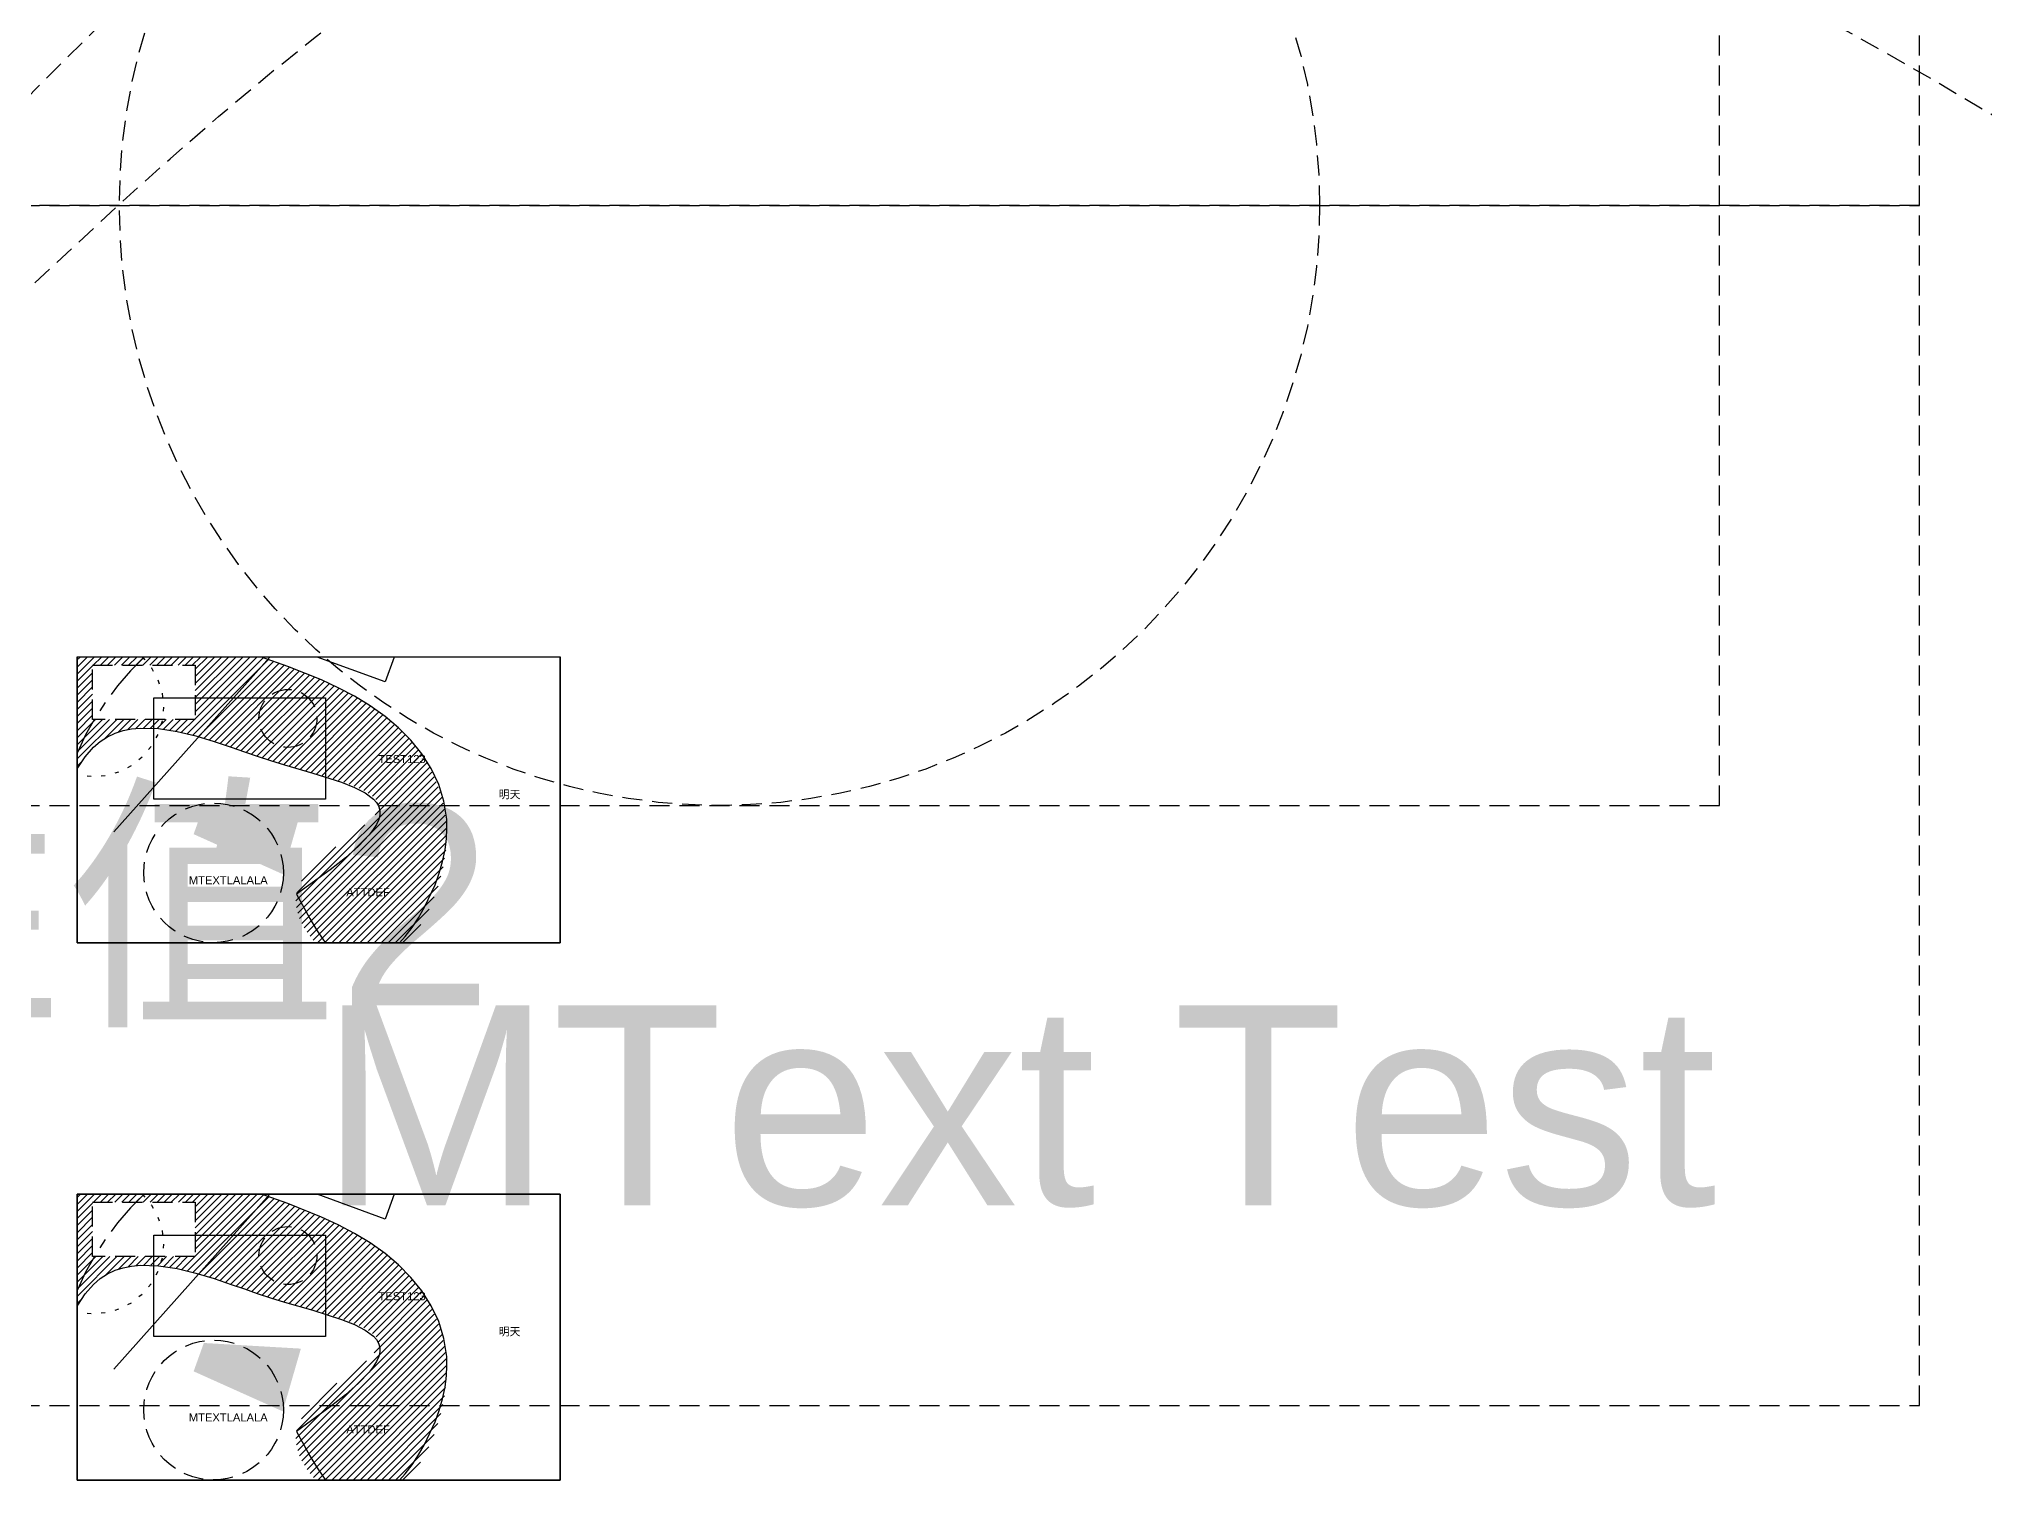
# Model space of a CAD drawing. Header units: inches. Extents: x -50 to 280, y -50 to 300.
# Drawn here: x 52.99 to 101.61, y -1.87 to 34.16 of the extents above; entities that cross this region are included whole.
import ezdxf
from ezdxf.xclip import XClip

# ---------------------------------------------------------------- set-up
doc = ezdxf.new("R2010")
doc.units = ezdxf.units.IN
doc.header["$MEASUREMENT"] = 0
doc.header["$XCLIPFRAME"] = 2
for name, pattern in [('CENTER', [2, 1.25, -0.25, 0.25, -0.25]), ('DASHED', [0.75, 0.5, -0.25]), ('DOT', [0.25, 0, -0.25]), ('TestLinetype', [0, 0, 0, 0, 0])]:
    doc.linetypes.add(name, pattern=pattern)
for name, color, linetype in [('AUTOCMDTEST', 7, 'Continuous'), ('Layer2', 1, 'CENTER'), ('Layer3', 3, 'DOT'), ('TestLayer', 7, 'Continuous')]:
    doc.layers.add(name, color=color, linetype=linetype)
doc.styles.get("Standard").update_dxf_attribs({"font": 'arial.ttf'})

# ---------------------------------------------------------------- blocks, each defined once
blk = doc.blocks.new('3523')
blk.add_lwpolyline([(4.181, 11.928), (8.466, 11.928), (8.466, 9.391), (4.181, 9.391)], close=True)
blk.add_circle((5.672, 7.553), 1.746)
blk = doc.blocks.new('23432')
h = blk.add_hatch()
h.set_pattern_fill('ANSI31', color=256)
h.set_pattern_definition([(45, (22.30543, 0.78579), (-0.08838835, 0.08838835), [])])
edge = h.paths.add_edge_path()
edge.add_spline(control_points=[(15.702, 12.779), (15.887, 13.754), (19.377, 15.075), (15.575, 15.908), (13.591, 16.643), (10.487, 17.631), (9.338, 13.05), (6.433, 18.593), (11.367, 20.004), (14.644, 18.752), (18.085, 17.602), (20.279, 14.32), (17.815, 9.639), (15.563, 12.046), (15.702, 12.779)], knot_values=[0, 0, 0, 0, 3.014461, 5.579907, 6.979122, 10.426052, 12.731411, 16.010378, 20.111709, 23.50687, 27.142043, 30.555886, 34.485083, 36.753492, 36.753492, 36.753492, 36.753492], degree=3, periodic=0)
h.paths.add_polyline_path([(13.169, 17.15), (10.606, 17.15), (10.606, 18.509), (13.169, 18.509)], flags=16)
blk.add_line((11.137, 14.338), (15.167, 18.853))
for points in [[(15.792, 19.818), (18.309, 19.174), (18.487, 20.315), (16.277, 20.649)], [(15.792, 19.818), (18.309, 19.174), (17.917, 18.087), (15.818, 18.856)], [(12.139, 17.689), (16.424, 17.689), (16.424, 15.153), (12.139, 15.153)]]:
    blk.add_lwpolyline(points, close=True)
at = {"linetype": 'DASHED'}
blk.add_lwpolyline([(10.606, 18.509), (13.169, 18.509), (13.169, 17.15), (10.606, 17.15)], close=True, dxfattribs=at)
blk.add_circle((15.487, 17.175), 0.724, dxfattribs=at)
at = {"color": 240, "linetype": 'DASHED', "true_color": 0xed1f24}
blk.add_circle((13.629, 13.315), 1.746, dxfattribs=at)
blk.add_spline([(15.702, 12.779), (17.752, 14.99), (15.399, 16.014), (14.072, 16.456), (10.625, 16.456), (9.297, 14.571), (7.784, 17.48), (11.324, 19.551), (14.631, 18.783), (17.915, 17.224), (19.452, 14.176), (17.123, 11.011), (15.702, 12.779)], degree=3)
at = {"linetype": 'DASHED'}
blk.add_solid([(13.386, 14.991), (13.131, 14.282), (15.812, 14.85), (15.358, 13.282)], dxfattribs=at)
at = {"layer": 'Layer2'}
blk.add_arc((16.78, 13.51), 7.134, 65.7686, 192.3168, dxfattribs=at)
at = {"layer": 'Layer3'}
blk.add_blockref('3523', (4.958, 9.907), dxfattribs=at)
for s, p in [('TEST123', (17.752, 16.06)), ('明天', (20.756, 15.176))]:
    blk.add_text(s, height=0.2).set_placement(p)
at = {"insert": (13.01, 13.23), "char_height": 0.2, "attachment_point": 1}
blk.add_mtext_dynamic_manual_height_columns('MTEXTLALALA', width=4.38922, gutter_width=1, heights=[0], dxfattribs=at)
blk.add_attdef('ATTDEF', (16.948, 12.731), '', height=0.2)
blk = doc.blocks.new('TestBlockForExplode')
at = {"color": 3, "linetype": 'ByBlock', "lineweight": -2}
blk.add_attdef('ATTR1', (40, 0), '', height=2.5, dxfattribs=at)
at = {"layer": 'TestLayer', "color": 0, "linetype": 'TestLinetype', "lineweight": -2}
blk.add_attdef('ATTR2', (40, 10), '', height=5, dxfattribs=at)

msp = doc.modelspace()

# ---------------------------------------------------------------- linework, layer by layer
for points in [[(53.945, 18.711), (66.02, 18.711), (66.02, 11.563), (53.945, 11.563)], [(53.945, 5.282), (66.02, 5.282), (66.02, -1.866), (53.945, -1.866)]]:
    msp.add_lwpolyline(points, close=True)
at = {"layer": 'AUTOCMDTEST', "color": 1, "linetype": 'DASHED'}
for points in [[(0, 0), (100, 0), (100, 100), (0, 100)], [(0, 0), (100, 0), (100, 100), (0, 100)], [(0, 0), (100, 0), (100, 100), (0, 100)], [(0, 0), (100, 0), (100, 100), (0, 100)], [(0, 0), (100, 0), (100, 100), (0, 100)], [(15, 15), (95, 15), (95, 85), (15, 85)]]:
    msp.add_lwpolyline(points, close=True, dxfattribs=at)
at = {"layer": 'AUTOCMDTEST', "color": 2, "linetype": 'DASHED'}
msp.add_lwpolyline([(0, 0), (100, 0), (100, 30), (30, 30), (30, 70), (100, 70), (100, 100), (0, 100)], close=True, dxfattribs=at)
msp.add_polyline3d([(20, 20, 0), (50, 30, 5), (80, 60, 10), (60, 80, 5), (30, 70, 0)], dxfattribs=at)
at = {"layer": 'AUTOCMDTEST', "color": 6, "linetype": 'DASHED'}
msp.add_polyline3d([(0, 30, 0), (30, 30, 5), (60, 30, 10), (100, 30, 5)], dxfattribs=at)
at = {"layer": 'AUTOCMDTEST', "color": 5, "linetype": 'DASHED'}
msp.add_circle((70, 30), 15, dxfattribs=at)
at = {"layer": 'AUTOCMDTEST', "color": 7, "linetype": 'DASHED'}
msp.add_spline([(-20, 20), (30, 10), (70, 40), (120, 20)], degree=3, dxfattribs=at)

# ---------------------------------------------------------------- block references
ref = msp.add_blockref('23432', (43.725, 0))
XClip(ref).set_block_clipping_path([(10.2202704081, 11.5632294937), (22.2957278679, 18.7106086519)])
ref.add_auto_attribs({'ATTDEF': 'ATTDEF'})
ref = msp.add_blockref('23432', (43.725, -13.429))
XClip(ref).set_block_clipping_path([(10.2202704081, 11.5632294937), (22.2957278679, 18.7106086519)])
ref.add_auto_attribs({'ATTDEF': 'ATTDEF'})
at = {"layer": 'TestLayer', "color": 6, "linetype": 'TestLinetype'}
ref = msp.add_blockref('TestBlockForExplode', (0, 0), dxfattribs=at)
ref.add_attrib('ATTR2', '属性值2', (40, 10), dxfattribs={"color": 0, "linetype": 'TestLinetype', "lineweight": -2, "height": 5})

# ---------------------------------------------------------------- texts
at = {"layer": 'AUTOCMDTEST', "color": 10, "linetype": 'DASHED', "insert": (60, 10), "char_height": 5, "width": 40, "attachment_point": 1}
msp.add_mtext('MText Test', dxfattribs=at)

doc.saveas('drawing.dxf')
